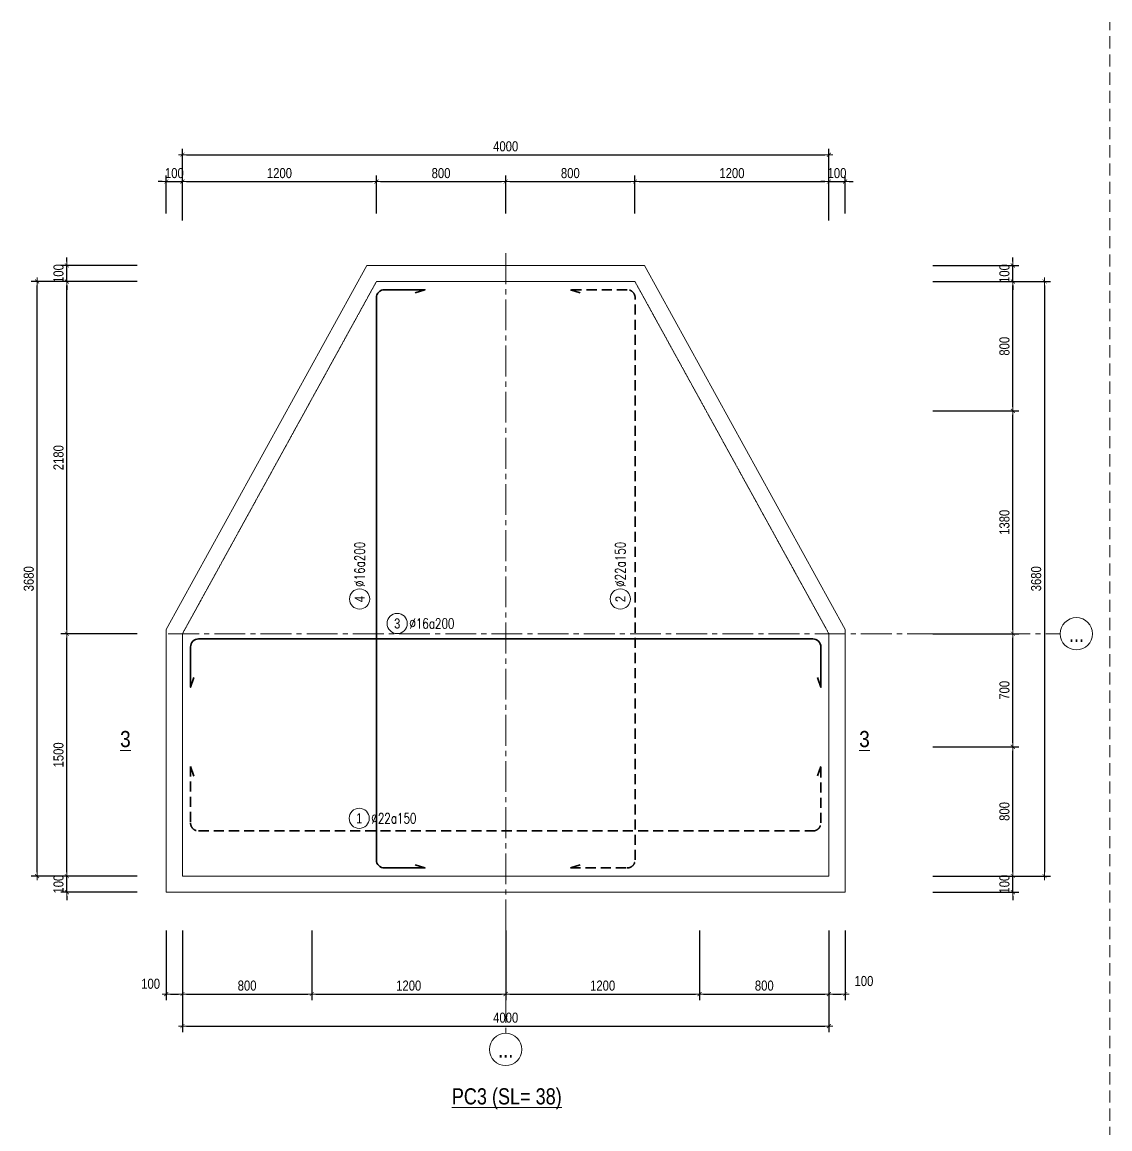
# Model space of a CAD drawing. Header units: millimetres. Extents: x -134772 to 596971, y -129535 to 35703.
# Drawn here: x 22129 to 28859, y 7575 to 14425 of the extents above; entities that cross this region are included whole.
import ezdxf
from ezdxf.enums import TextEntityAlignment as Align

# ---------------------------------------------------------------- set-up
doc = ezdxf.new("R2010")
doc.units = ezdxf.units.MM
doc.header["$MEASUREMENT"] = 0
for name, pattern in [('CENTER2', [28.575, 19.05, -3.175, 3.175, -3.175]), ('DASHED2', [0.375, 0.25, -0.125]), ('HIDDEN', [0.375, 0.25, -0.125])]:
    doc.linetypes.add(name, pattern=pattern)
doc.layers.get('Defpoints').update_dxf_attribs({"color": 252})
for name, color, linetype, lineweight in [('NDC_S_AXIS', 5, 'CENTER2', 15), ('NDC_S_CONTINUOUS', 3, 'Continuous', 20), ('NDC_S_DIM', 1, 'Continuous', 9), ('NDC_S_HATCH MATERIAL', 8, 'Continuous', 13), ('NDC_S_REBAR', 4, 'Continuous', 35), ('NDC_S_VN TEXT', 7, 'Continuous', 9), ('NDC_S_VN TITLE', 6, 'Continuous', 9)]:
    doc.layers.add(name, color=color, linetype=linetype, lineweight=lineweight)
doc.styles.add('ARIAL', font='arial.ttf', dxfattribs={"width": 0.8})
doc.styles.add('NDC_ARIAL', font='arial.ttf', dxfattribs={"width": 0.8})
doc.styles.add('NDC_ROMANS', font='romans.shx', dxfattribs={"width": 0.8})
doc.dimstyles.new('NDC_1-25', dxfattribs={"dimscale": 25, "dimtxt": 2.5, "dimasz": 1, "dimexe": 1.5, "dimexo": 0, "dimgap": 0.8, "dimtad": 1, "dimdec": 0, "dimdsep": 46, "dimtxsty": 'NDC_ARIAL', "dimblk": 'DIMMARK', "dimcen": 49999.938995, "dimdle": 1.5, "dimclrd": 1, "dimclre": 1, "dimclrt": 3, "dimadec": 0, "dimazin": 0, "dimtfac": 1, "dimtdec": 0, "dimtix": 1, "dimtmove": 2, "dimatfit": 3, "dimfxl": 1, "dimarcsym": 0})

# ---------------------------------------------------------------- blocks, each defined once
blk = doc.blocks.new('DIMMARK')
at = {"layer": 'NDC_S_DIM', "color": 1}
blk.add_line((-1.5, 0), (1, 0), dxfattribs=at)
at = {"layer": 'NDC_S_DIM', "color": 2, "const_width": 0.15}
blk.add_lwpolyline([(-0.5, -0.5), (0.5, 0.5)], dxfattribs=at)
blk = doc.blocks.new('*D459')
at = {"layer": 'Defpoints', "color": 0, "transparency": 16777216}
for p in [(23021.1, 8803.3), (23121.1, 8803.3), (23121.1, 8409.4)]:
    blk.add_point(p, dxfattribs=at)
at = {"layer": 'NDC_S_DIM', "color": 1, "lineweight": -2, "transparency": 16777216}
for p, q in [((23021.1, 8803.3), (23021.1, 8371.9)), ((23121.1, 8803.3), (23121.1, 8371.9)), ((23046.1, 8409.4), (23096.1, 8409.4))]:
    blk.add_line(p, q, dxfattribs=at)
at = {"layer": 'NDC_S_DIM', "color": 1, "lineweight": -2, "transparency": 16777216, "xscale": 25, "yscale": 25, "zscale": 25, "rotation": 180}
blk.add_blockref('DIMMARK', (23021.1, 8409.4), dxfattribs=at)
at = {"layer": 'NDC_S_DIM', "color": 1, "lineweight": -2, "transparency": 16777216, "xscale": 25, "yscale": 25, "zscale": 25}
blk.add_blockref('DIMMARK', (23121.1, 8409.4), dxfattribs=at)
at = {"layer": 'NDC_S_DIM', "color": 3, "transparency": 16777216, "insert": (22924, 8472.6), "char_height": 62.5, "attachment_point": 5, "style": 'NDC_ARIAL'}
blk.add_mtext('100', dxfattribs=at)
blk = doc.blocks.new('*D460')
at = {"layer": 'Defpoints', "color": 0, "transparency": 16777216}
for p in [(23121.1, 8803.3), (23921.1, 8803.3), (23921.1, 8409.4)]:
    blk.add_point(p, dxfattribs=at)
at = {"layer": 'NDC_S_DIM', "color": 1, "lineweight": -2, "transparency": 16777216}
for p, q in [((23121.1, 8803.3), (23121.1, 8371.9)), ((23921.1, 8803.3), (23921.1, 8371.9)), ((23146.1, 8409.4), (23896.1, 8409.4))]:
    blk.add_line(p, q, dxfattribs=at)
at = {"layer": 'NDC_S_DIM', "color": 1, "lineweight": -2, "transparency": 16777216, "xscale": 25, "yscale": 25, "zscale": 25, "rotation": 180}
blk.add_blockref('DIMMARK', (23121.1, 8409.4), dxfattribs=at)
at = {"layer": 'NDC_S_DIM', "color": 1, "lineweight": -2, "transparency": 16777216, "xscale": 25, "yscale": 25, "zscale": 25}
blk.add_blockref('DIMMARK', (23921.1, 8409.4), dxfattribs=at)
at = {"layer": 'NDC_S_DIM', "color": 3, "transparency": 16777216, "insert": (23521.1, 8461.3), "char_height": 62.5, "attachment_point": 5, "style": 'NDC_ARIAL'}
blk.add_mtext('800', dxfattribs=at)
blk = doc.blocks.new('*D461')
at = {"layer": 'Defpoints', "color": 0, "transparency": 16777216}
for p in [(23921.1, 8803.3), (25121.1, 8803.3), (25121.1, 8409.4)]:
    blk.add_point(p, dxfattribs=at)
at = {"layer": 'NDC_S_DIM', "color": 1, "lineweight": -2, "transparency": 16777216}
for p, q in [((23921.1, 8803.3), (23921.1, 8371.9)), ((25121.1, 8803.3), (25121.1, 8371.9)), ((23946.1, 8409.4), (25096.1, 8409.4))]:
    blk.add_line(p, q, dxfattribs=at)
at = {"layer": 'NDC_S_DIM', "color": 1, "lineweight": -2, "transparency": 16777216, "xscale": 25, "yscale": 25, "zscale": 25, "rotation": 180}
blk.add_blockref('DIMMARK', (23921.1, 8409.4), dxfattribs=at)
at = {"layer": 'NDC_S_DIM', "color": 1, "lineweight": -2, "transparency": 16777216, "xscale": 25, "yscale": 25, "zscale": 25}
blk.add_blockref('DIMMARK', (25121.1, 8409.4), dxfattribs=at)
at = {"layer": 'NDC_S_DIM', "color": 3, "transparency": 16777216, "insert": (24521.1, 8461.3), "char_height": 62.5, "attachment_point": 5, "style": 'NDC_ARIAL'}
blk.add_mtext('1200', dxfattribs=at)
blk = doc.blocks.new('*D462')
at = {"layer": 'Defpoints', "color": 0, "transparency": 16777216}
for p in [(25121.1, 8803.3), (26321.1, 8803.3), (26321.1, 8409.4)]:
    blk.add_point(p, dxfattribs=at)
at = {"layer": 'NDC_S_DIM', "color": 1, "lineweight": -2, "transparency": 16777216}
for p, q in [((25121.1, 8803.3), (25121.1, 8371.9)), ((26321.1, 8803.3), (26321.1, 8371.9)), ((25146.1, 8409.4), (26296.1, 8409.4))]:
    blk.add_line(p, q, dxfattribs=at)
at = {"layer": 'NDC_S_DIM', "color": 1, "lineweight": -2, "transparency": 16777216, "xscale": 25, "yscale": 25, "zscale": 25, "rotation": 180}
blk.add_blockref('DIMMARK', (25121.1, 8409.4), dxfattribs=at)
at = {"layer": 'NDC_S_DIM', "color": 1, "lineweight": -2, "transparency": 16777216, "xscale": 25, "yscale": 25, "zscale": 25}
blk.add_blockref('DIMMARK', (26321.1, 8409.4), dxfattribs=at)
at = {"layer": 'NDC_S_DIM', "color": 3, "transparency": 16777216, "insert": (25721.1, 8461.3), "char_height": 62.5, "attachment_point": 5, "style": 'NDC_ARIAL'}
blk.add_mtext('1200', dxfattribs=at)
blk = doc.blocks.new('*D463')
at = {"layer": 'Defpoints', "color": 0, "transparency": 16777216}
for p in [(26321.1, 8803.3), (27121.1, 8803.3), (27121.1, 8409.4)]:
    blk.add_point(p, dxfattribs=at)
at = {"layer": 'NDC_S_DIM', "color": 1, "lineweight": -2, "transparency": 16777216}
for p, q in [((26321.1, 8803.3), (26321.1, 8371.9)), ((27121.1, 8803.3), (27121.1, 8371.9)), ((26346.1, 8409.4), (27096.1, 8409.4))]:
    blk.add_line(p, q, dxfattribs=at)
at = {"layer": 'NDC_S_DIM', "color": 1, "lineweight": -2, "transparency": 16777216, "xscale": 25, "yscale": 25, "zscale": 25, "rotation": 180}
blk.add_blockref('DIMMARK', (26321.1, 8409.4), dxfattribs=at)
at = {"layer": 'NDC_S_DIM', "color": 1, "lineweight": -2, "transparency": 16777216, "xscale": 25, "yscale": 25, "zscale": 25}
blk.add_blockref('DIMMARK', (27121.1, 8409.4), dxfattribs=at)
at = {"layer": 'NDC_S_DIM', "color": 3, "transparency": 16777216, "insert": (26721.1, 8461.3), "char_height": 62.5, "attachment_point": 5, "style": 'NDC_ARIAL'}
blk.add_mtext('800', dxfattribs=at)
blk = doc.blocks.new('*D464')
at = {"layer": 'Defpoints', "color": 0, "transparency": 16777216}
for p in [(27121.1, 8803.3), (27221.1, 8803.3), (27221.1, 8409.4)]:
    blk.add_point(p, dxfattribs=at)
at = {"layer": 'NDC_S_DIM', "color": 1, "lineweight": -2, "transparency": 16777216}
for p, q in [((27121.1, 8803.3), (27121.1, 8371.9)), ((27221.1, 8803.3), (27221.1, 8371.9)), ((27146.1, 8409.4), (27196.1, 8409.4))]:
    blk.add_line(p, q, dxfattribs=at)
at = {"layer": 'NDC_S_DIM', "color": 1, "lineweight": -2, "transparency": 16777216, "xscale": 25, "yscale": 25, "zscale": 25, "rotation": 180}
blk.add_blockref('DIMMARK', (27121.1, 8409.4), dxfattribs=at)
at = {"layer": 'NDC_S_DIM', "color": 1, "lineweight": -2, "transparency": 16777216, "xscale": 25, "yscale": 25, "zscale": 25}
blk.add_blockref('DIMMARK', (27221.1, 8409.4), dxfattribs=at)
at = {"layer": 'NDC_S_DIM', "color": 3, "transparency": 16777216, "insert": (27337.7, 8489.6), "char_height": 62.5, "attachment_point": 5, "style": 'NDC_ARIAL'}
blk.add_mtext('100', dxfattribs=at)
blk = doc.blocks.new('*D465')
at = {"layer": 'Defpoints', "color": 0, "transparency": 16777216}
for p in [(23121.1, 8803.3), (27121.1, 8803.3), (27121.1, 8211)]:
    blk.add_point(p, dxfattribs=at)
at = {"layer": 'NDC_S_DIM', "color": 1, "lineweight": -2, "transparency": 16777216}
for p, q in [((23121.1, 8803.3), (23121.1, 8173.5)), ((27121.1, 8803.3), (27121.1, 8173.5)), ((23146.1, 8211), (27096.1, 8211))]:
    blk.add_line(p, q, dxfattribs=at)
at = {"layer": 'NDC_S_DIM', "color": 1, "lineweight": -2, "transparency": 16777216, "xscale": 25, "yscale": 25, "zscale": 25, "rotation": 180}
blk.add_blockref('DIMMARK', (23121.1, 8211), dxfattribs=at)
at = {"layer": 'NDC_S_DIM', "color": 1, "lineweight": -2, "transparency": 16777216, "xscale": 25, "yscale": 25, "zscale": 25}
blk.add_blockref('DIMMARK', (27121.1, 8211), dxfattribs=at)
at = {"layer": 'NDC_S_DIM', "color": 3, "transparency": 16777216, "insert": (25121.1, 8262.9), "char_height": 62.5, "attachment_point": 5, "style": 'NDC_ARIAL'}
blk.add_mtext('4000', dxfattribs=at)
blk = doc.blocks.new('*D466')
at = {"layer": 'Defpoints', "color": 0, "transparency": 16777216}
for p in [(27764.1, 9139.5), (28259.3, 9139.5), (27764.1, 9039.5)]:
    blk.add_point(p, dxfattribs=at)
at = {"layer": 'NDC_S_DIM', "color": 1, "lineweight": -2, "transparency": 16777216}
for p, q in [((28259.3, 9164.5), (28259.3, 9189.5)), ((27764.1, 9139.5), (28296.8, 9139.5)), ((28259.3, 9039.5), (28259.3, 9139.5)), ((27764.1, 9039.5), (28296.8, 9039.5)), ((28259.3, 9014.5), (28259.3, 8989.5))]:
    blk.add_line(p, q, dxfattribs=at)
at = {"layer": 'NDC_S_DIM', "color": 1, "lineweight": -2, "transparency": 16777216, "xscale": 25, "yscale": 25, "zscale": 25}
for p, rotation in [((28259.3, 9139.5), 270), ((28259.3, 9039.5), 90)]:
    blk.add_blockref('DIMMARK', p, dxfattribs=dict(at, rotation=rotation))
at = {"layer": 'NDC_S_DIM', "color": 3, "transparency": 16777216, "insert": (28207.4, 9089.5), "char_height": 62.5, "attachment_point": 5, "rotation": 90, "style": 'NDC_ARIAL'}
blk.add_mtext('100', dxfattribs=at)
blk = doc.blocks.new('*D467')
at = {"layer": 'Defpoints', "color": 0, "transparency": 16777216}
for p in [(27764.1, 9939.5), (28259.3, 9939.5), (27764.1, 9139.5)]:
    blk.add_point(p, dxfattribs=at)
at = {"layer": 'NDC_S_DIM', "color": 1, "lineweight": -2, "transparency": 16777216}
for p, q in [((27764.1, 9939.5), (28296.8, 9939.5)), ((28259.3, 9164.5), (28259.3, 9914.5)), ((27764.1, 9139.5), (28296.8, 9139.5))]:
    blk.add_line(p, q, dxfattribs=at)
at = {"layer": 'NDC_S_DIM', "color": 1, "lineweight": -2, "transparency": 16777216, "xscale": 25, "yscale": 25, "zscale": 25}
for p, rotation in [((28259.3, 9939.5), 90), ((28259.3, 9139.5), 270)]:
    blk.add_blockref('DIMMARK', p, dxfattribs=dict(at, rotation=rotation))
at = {"layer": 'NDC_S_DIM', "color": 3, "transparency": 16777216, "insert": (28207.4, 9539.5), "char_height": 62.5, "attachment_point": 5, "rotation": 90, "style": 'NDC_ARIAL'}
blk.add_mtext('800', dxfattribs=at)
blk = doc.blocks.new('*D468')
at = {"layer": 'Defpoints', "color": 0, "transparency": 16777216}
for p in [(27764.1, 10639.3), (28259.3, 10639.3), (27764.1, 9939.5)]:
    blk.add_point(p, dxfattribs=at)
at = {"layer": 'NDC_S_DIM', "color": 1, "lineweight": -2, "transparency": 16777216}
for p, q in [((27764.1, 10639.3), (28296.8, 10639.3)), ((28259.3, 9964.5), (28259.3, 10614.3)), ((27764.1, 9939.5), (28296.8, 9939.5))]:
    blk.add_line(p, q, dxfattribs=at)
at = {"layer": 'NDC_S_DIM', "color": 1, "lineweight": -2, "transparency": 16777216, "xscale": 25, "yscale": 25, "zscale": 25}
for p, rotation in [((28259.3, 10639.3), 90), ((28259.3, 9939.5), 270)]:
    blk.add_blockref('DIMMARK', p, dxfattribs=dict(at, rotation=rotation))
at = {"layer": 'NDC_S_DIM', "color": 3, "transparency": 16777216, "insert": (28207.4, 10289.4), "char_height": 62.5, "attachment_point": 5, "rotation": 90, "style": 'NDC_ARIAL'}
blk.add_mtext('700', dxfattribs=at)
blk = doc.blocks.new('*D469')
at = {"layer": 'Defpoints', "color": 0, "transparency": 16777216}
for p in [(27764.1, 12019), (28259.3, 12019), (27764.1, 10639.3)]:
    blk.add_point(p, dxfattribs=at)
at = {"layer": 'NDC_S_DIM', "color": 1, "lineweight": -2, "transparency": 16777216}
for p, q in [((27764.1, 12019), (28296.8, 12019)), ((28259.3, 10664.3), (28259.3, 11994)), ((27764.1, 10639.3), (28296.8, 10639.3))]:
    blk.add_line(p, q, dxfattribs=at)
at = {"layer": 'NDC_S_DIM', "color": 1, "lineweight": -2, "transparency": 16777216, "xscale": 25, "yscale": 25, "zscale": 25}
for p, rotation in [((28259.3, 12019), 90), ((28259.3, 10639.3), 270)]:
    blk.add_blockref('DIMMARK', p, dxfattribs=dict(at, rotation=rotation))
at = {"layer": 'NDC_S_DIM', "color": 3, "transparency": 16777216, "insert": (28207.4, 11329.2), "char_height": 62.5, "attachment_point": 5, "rotation": 90, "style": 'NDC_ARIAL'}
blk.add_mtext('1380', dxfattribs=at)
blk = doc.blocks.new('*D470')
at = {"layer": 'Defpoints', "color": 0, "transparency": 16777216}
for p in [(27764.1, 12819), (28259.3, 12819), (27764.1, 12019)]:
    blk.add_point(p, dxfattribs=at)
at = {"layer": 'NDC_S_DIM', "color": 1, "lineweight": -2, "transparency": 16777216}
for p, q in [((27764.1, 12819), (28296.8, 12819)), ((28259.3, 12044), (28259.3, 12794)), ((27764.1, 12019), (28296.8, 12019))]:
    blk.add_line(p, q, dxfattribs=at)
at = {"layer": 'NDC_S_DIM', "color": 1, "lineweight": -2, "transparency": 16777216, "xscale": 25, "yscale": 25, "zscale": 25}
for p, rotation in [((28259.3, 12819), 90), ((28259.3, 12019), 270)]:
    blk.add_blockref('DIMMARK', p, dxfattribs=dict(at, rotation=rotation))
at = {"layer": 'NDC_S_DIM', "color": 3, "transparency": 16777216, "insert": (28207.4, 12419), "char_height": 62.5, "attachment_point": 5, "rotation": 90, "style": 'NDC_ARIAL'}
blk.add_mtext('800', dxfattribs=at)
blk = doc.blocks.new('*D471')
at = {"layer": 'Defpoints', "color": 0, "transparency": 16777216}
for p in [(27764.1, 12919), (28259.3, 12919), (27764.1, 12819)]:
    blk.add_point(p, dxfattribs=at)
at = {"layer": 'NDC_S_DIM', "color": 1, "lineweight": -2, "transparency": 16777216}
for p, q in [((28259.3, 12944), (28259.3, 12969)), ((27764.1, 12919), (28296.8, 12919)), ((28259.3, 12819), (28259.3, 12919)), ((27764.1, 12819), (28296.8, 12819)), ((28259.3, 12794), (28259.3, 12769))]:
    blk.add_line(p, q, dxfattribs=at)
at = {"layer": 'NDC_S_DIM', "color": 1, "lineweight": -2, "transparency": 16777216, "xscale": 25, "yscale": 25, "zscale": 25}
for p, rotation in [((28259.3, 12919), 270), ((28259.3, 12819), 90)]:
    blk.add_blockref('DIMMARK', p, dxfattribs=dict(at, rotation=rotation))
at = {"layer": 'NDC_S_DIM', "color": 3, "transparency": 16777216, "insert": (28207.4, 12869), "char_height": 62.5, "attachment_point": 5, "rotation": 90, "style": 'NDC_ARIAL'}
blk.add_mtext('100', dxfattribs=at)
blk = doc.blocks.new('*D472')
at = {"layer": 'Defpoints', "color": 0, "transparency": 16777216}
for p in [(27764.1, 12820), (27764.1, 9139.5), (28455.6, 9139.5)]:
    blk.add_point(p, dxfattribs=at)
at = {"layer": 'NDC_S_DIM', "color": 1, "lineweight": -2, "transparency": 16777216}
for p, q in [((27764.1, 12820), (28493.1, 12820)), ((28455.6, 12795), (28455.6, 9164.5)), ((27764.1, 9139.5), (28493.1, 9139.5))]:
    blk.add_line(p, q, dxfattribs=at)
at = {"layer": 'NDC_S_DIM', "color": 1, "lineweight": -2, "transparency": 16777216, "xscale": 25, "yscale": 25, "zscale": 25}
for p, rotation in [((28455.6, 12820), 90), ((28455.6, 9139.5), 270)]:
    blk.add_blockref('DIMMARK', p, dxfattribs=dict(at, rotation=rotation))
at = {"layer": 'NDC_S_DIM', "color": 3, "transparency": 16777216, "insert": (28403.6, 10979.7), "char_height": 62.5, "attachment_point": 5, "rotation": 90, "style": 'NDC_ARIAL'}
blk.add_mtext('3680', dxfattribs=at)
blk = doc.blocks.new('*U8')
at = {"layer": 'NDC_S_DIM'}
blk.add_circle((0, 0), 5, dxfattribs=at)
at = {"color": 7, "style": 'ARIAL', "width": 0.8}
blk.add_attdef('GRID', text='', height=5, dxfattribs=at).set_placement((0, 0), align=Align.MIDDLE)
blk = doc.blocks.new('*U10')
blk.add_circle((-2.5, 0), 2.5)
at = {"layer": 'NDC_S_VN TEXT', "color": 7, "style": 'ARIAL', "width": 0.8}
blk.add_attdef('SH2', text='', height=2.5, dxfattribs=at).set_placement((-2.5, 0), align=Align.MIDDLE)
at = {"layer": 'NDC_S_VN TEXT', "color": 3, "style": 'NDC_ROMANS', "width": 0.75}
blk.add_attdef('DKKC1', (0.5, -1.25), '', height=2.5, dxfattribs=at)
blk = doc.blocks.new('*D474')
at = {"layer": 'Defpoints', "color": 0, "transparency": 16777216}
for p in [(23121.1, 13438.3), (23021.1, 13240), (23121.1, 13240)]:
    blk.add_point(p, dxfattribs=at)
at = {"layer": 'NDC_S_DIM', "color": 1, "lineweight": -2, "transparency": 16777216}
for p, q in [((22996.1, 13438.3), (22971.1, 13438.3)), ((23021.1, 13240), (23021.1, 13475.8)), ((23021.1, 13438.3), (23121.1, 13438.3)), ((23121.1, 13240), (23121.1, 13475.8)), ((23146.1, 13438.3), (23171.1, 13438.3))]:
    blk.add_line(p, q, dxfattribs=at)
at = {"layer": 'NDC_S_DIM', "color": 1, "lineweight": -2, "transparency": 16777216, "xscale": 25, "yscale": 25, "zscale": 25}
blk.add_blockref('DIMMARK', (23021.1, 13438.3), dxfattribs=at)
at = {"layer": 'NDC_S_DIM', "color": 1, "lineweight": -2, "transparency": 16777216, "xscale": 25, "yscale": 25, "zscale": 25, "rotation": 180}
blk.add_blockref('DIMMARK', (23121.1, 13438.3), dxfattribs=at)
at = {"layer": 'NDC_S_DIM', "color": 3, "transparency": 16777216, "insert": (23071.1, 13490.2), "char_height": 62.5, "attachment_point": 5, "style": 'NDC_ARIAL'}
blk.add_mtext('100', dxfattribs=at)
blk = doc.blocks.new('*D475')
at = {"layer": 'Defpoints', "color": 0, "transparency": 16777216}
for p in [(24321.1, 13438.3), (23121.1, 13240), (24321.1, 13240)]:
    blk.add_point(p, dxfattribs=at)
at = {"layer": 'NDC_S_DIM', "color": 1, "lineweight": -2, "transparency": 16777216}
for p, q in [((23121.1, 13240), (23121.1, 13475.8)), ((23146.1, 13438.3), (24296.1, 13438.3)), ((24321.1, 13240), (24321.1, 13475.8))]:
    blk.add_line(p, q, dxfattribs=at)
at = {"layer": 'NDC_S_DIM', "color": 1, "lineweight": -2, "transparency": 16777216, "xscale": 25, "yscale": 25, "zscale": 25, "rotation": 180}
blk.add_blockref('DIMMARK', (23121.1, 13438.3), dxfattribs=at)
at = {"layer": 'NDC_S_DIM', "color": 1, "lineweight": -2, "transparency": 16777216, "xscale": 25, "yscale": 25, "zscale": 25}
blk.add_blockref('DIMMARK', (24321.1, 13438.3), dxfattribs=at)
at = {"layer": 'NDC_S_DIM', "color": 3, "transparency": 16777216, "insert": (23721.1, 13490.2), "char_height": 62.5, "attachment_point": 5, "style": 'NDC_ARIAL'}
blk.add_mtext('1200', dxfattribs=at)
blk = doc.blocks.new('*D476')
at = {"layer": 'Defpoints', "color": 0, "transparency": 16777216}
for p in [(25121.1, 13438.3), (24321.1, 13240), (25121.1, 13240)]:
    blk.add_point(p, dxfattribs=at)
at = {"layer": 'NDC_S_DIM', "color": 1, "lineweight": -2, "transparency": 16777216}
for p, q in [((24321.1, 13240), (24321.1, 13475.8)), ((24346.1, 13438.3), (25096.1, 13438.3)), ((25121.1, 13240), (25121.1, 13475.8))]:
    blk.add_line(p, q, dxfattribs=at)
at = {"layer": 'NDC_S_DIM', "color": 1, "lineweight": -2, "transparency": 16777216, "xscale": 25, "yscale": 25, "zscale": 25, "rotation": 180}
blk.add_blockref('DIMMARK', (24321.1, 13438.3), dxfattribs=at)
at = {"layer": 'NDC_S_DIM', "color": 1, "lineweight": -2, "transparency": 16777216, "xscale": 25, "yscale": 25, "zscale": 25}
blk.add_blockref('DIMMARK', (25121.1, 13438.3), dxfattribs=at)
at = {"layer": 'NDC_S_DIM', "color": 3, "transparency": 16777216, "insert": (24721.1, 13490.2), "char_height": 62.5, "attachment_point": 5, "style": 'NDC_ARIAL'}
blk.add_mtext('800', dxfattribs=at)
blk = doc.blocks.new('*D477')
at = {"layer": 'Defpoints', "color": 0, "transparency": 16777216}
for p in [(25921.1, 13438.3), (25121.1, 13240), (25921.1, 13240)]:
    blk.add_point(p, dxfattribs=at)
at = {"layer": 'NDC_S_DIM', "color": 1, "lineweight": -2, "transparency": 16777216}
for p, q in [((25121.1, 13240), (25121.1, 13475.8)), ((25146.1, 13438.3), (25896.1, 13438.3)), ((25921.1, 13240), (25921.1, 13475.8))]:
    blk.add_line(p, q, dxfattribs=at)
at = {"layer": 'NDC_S_DIM', "color": 1, "lineweight": -2, "transparency": 16777216, "xscale": 25, "yscale": 25, "zscale": 25, "rotation": 180}
blk.add_blockref('DIMMARK', (25121.1, 13438.3), dxfattribs=at)
at = {"layer": 'NDC_S_DIM', "color": 1, "lineweight": -2, "transparency": 16777216, "xscale": 25, "yscale": 25, "zscale": 25}
blk.add_blockref('DIMMARK', (25921.1, 13438.3), dxfattribs=at)
at = {"layer": 'NDC_S_DIM', "color": 3, "transparency": 16777216, "insert": (25521.1, 13490.2), "char_height": 62.5, "attachment_point": 5, "style": 'NDC_ARIAL'}
blk.add_mtext('800', dxfattribs=at)
blk = doc.blocks.new('*D478')
at = {"layer": 'Defpoints', "color": 0, "transparency": 16777216}
for p in [(27121.1, 13438.3), (25921.1, 13240), (27121.1, 13240)]:
    blk.add_point(p, dxfattribs=at)
at = {"layer": 'NDC_S_DIM', "color": 1, "lineweight": -2, "transparency": 16777216}
for p, q in [((25921.1, 13240), (25921.1, 13475.8)), ((25946.1, 13438.3), (27096.1, 13438.3)), ((27121.1, 13240), (27121.1, 13475.8))]:
    blk.add_line(p, q, dxfattribs=at)
at = {"layer": 'NDC_S_DIM', "color": 1, "lineweight": -2, "transparency": 16777216, "xscale": 25, "yscale": 25, "zscale": 25, "rotation": 180}
blk.add_blockref('DIMMARK', (25921.1, 13438.3), dxfattribs=at)
at = {"layer": 'NDC_S_DIM', "color": 1, "lineweight": -2, "transparency": 16777216, "xscale": 25, "yscale": 25, "zscale": 25}
blk.add_blockref('DIMMARK', (27121.1, 13438.3), dxfattribs=at)
at = {"layer": 'NDC_S_DIM', "color": 3, "transparency": 16777216, "insert": (26521.1, 13490.2), "char_height": 62.5, "attachment_point": 5, "style": 'NDC_ARIAL'}
blk.add_mtext('1200', dxfattribs=at)
blk = doc.blocks.new('*D479')
at = {"layer": 'Defpoints', "color": 0, "transparency": 16777216}
for p in [(27221.1, 13438.3), (27121.1, 13240), (27221.1, 13240)]:
    blk.add_point(p, dxfattribs=at)
at = {"layer": 'NDC_S_DIM', "color": 1, "lineweight": -2, "transparency": 16777216}
for p, q in [((27096.1, 13438.3), (27071.1, 13438.3)), ((27121.1, 13240), (27121.1, 13475.8)), ((27121.1, 13438.3), (27221.1, 13438.3)), ((27221.1, 13240), (27221.1, 13475.8)), ((27246.1, 13438.3), (27271.1, 13438.3))]:
    blk.add_line(p, q, dxfattribs=at)
at = {"layer": 'NDC_S_DIM', "color": 1, "lineweight": -2, "transparency": 16777216, "xscale": 25, "yscale": 25, "zscale": 25}
blk.add_blockref('DIMMARK', (27121.1, 13438.3), dxfattribs=at)
at = {"layer": 'NDC_S_DIM', "color": 1, "lineweight": -2, "transparency": 16777216, "xscale": 25, "yscale": 25, "zscale": 25, "rotation": 180}
blk.add_blockref('DIMMARK', (27221.1, 13438.3), dxfattribs=at)
at = {"layer": 'NDC_S_DIM', "color": 3, "transparency": 16777216, "insert": (27171.1, 13490.2), "char_height": 62.5, "attachment_point": 5, "style": 'NDC_ARIAL'}
blk.add_mtext('100', dxfattribs=at)
blk = doc.blocks.new('*D480')
at = {"layer": 'Defpoints', "color": 0, "transparency": 16777216}
for p in [(27121.1, 13604.2), (23121.1, 13198.2), (27121.1, 13198.2)]:
    blk.add_point(p, dxfattribs=at)
at = {"layer": 'NDC_S_DIM', "color": 1, "lineweight": -2, "transparency": 16777216}
for p, q in [((23121.1, 13198.2), (23121.1, 13641.7)), ((27121.1, 13198.2), (27121.1, 13641.7)), ((23146.1, 13604.2), (27096.1, 13604.2))]:
    blk.add_line(p, q, dxfattribs=at)
at = {"layer": 'NDC_S_DIM', "color": 1, "lineweight": -2, "transparency": 16777216, "xscale": 25, "yscale": 25, "zscale": 25, "rotation": 180}
blk.add_blockref('DIMMARK', (23121.1, 13604.2), dxfattribs=at)
at = {"layer": 'NDC_S_DIM', "color": 1, "lineweight": -2, "transparency": 16777216, "xscale": 25, "yscale": 25, "zscale": 25}
blk.add_blockref('DIMMARK', (27121.1, 13604.2), dxfattribs=at)
at = {"layer": 'NDC_S_DIM', "color": 3, "transparency": 16777216, "insert": (25121.1, 13656.1), "char_height": 62.5, "attachment_point": 5, "style": 'NDC_ARIAL'}
blk.add_mtext('4000', dxfattribs=at)
blk = doc.blocks.new('*D481')
at = {"layer": 'Defpoints', "color": 0, "transparency": 16777216}
for p in [(22406.2, 9139.5), (22841.6, 9139.5), (22841.6, 9039.5)]:
    blk.add_point(p, dxfattribs=at)
at = {"layer": 'NDC_S_DIM', "color": 1, "lineweight": -2, "transparency": 16777216}
for p, q in [((22406.2, 9164.5), (22406.2, 9189.5)), ((22841.6, 9139.5), (22368.7, 9139.5)), ((22406.2, 9039.5), (22406.2, 9139.5)), ((22841.6, 9039.5), (22368.7, 9039.5)), ((22406.2, 9014.5), (22406.2, 8989.5))]:
    blk.add_line(p, q, dxfattribs=at)
at = {"layer": 'NDC_S_DIM', "color": 1, "lineweight": -2, "transparency": 16777216, "xscale": 25, "yscale": 25, "zscale": 25}
for p, rotation in [((22406.2, 9139.5), 270), ((22406.2, 9039.5), 90)]:
    blk.add_blockref('DIMMARK', p, dxfattribs=dict(at, rotation=rotation))
at = {"layer": 'NDC_S_DIM', "color": 3, "transparency": 16777216, "insert": (22354.3, 9089.5), "char_height": 62.5, "attachment_point": 5, "rotation": 90, "style": 'NDC_ARIAL'}
blk.add_mtext('100', dxfattribs=at)
blk = doc.blocks.new('*D482')
at = {"layer": 'Defpoints', "color": 0, "transparency": 16777216}
for p in [(22406.2, 10639.3), (22841.6, 10639.3), (22841.6, 9139.5)]:
    blk.add_point(p, dxfattribs=at)
at = {"layer": 'NDC_S_DIM', "color": 1, "lineweight": -2, "transparency": 16777216}
for p, q in [((22841.6, 10639.3), (22368.7, 10639.3)), ((22406.2, 9164.5), (22406.2, 10614.3)), ((22841.6, 9139.5), (22368.7, 9139.5))]:
    blk.add_line(p, q, dxfattribs=at)
at = {"layer": 'NDC_S_DIM', "color": 1, "lineweight": -2, "transparency": 16777216, "xscale": 25, "yscale": 25, "zscale": 25}
for p, rotation in [((22406.2, 10639.3), 90), ((22406.2, 9139.5), 270)]:
    blk.add_blockref('DIMMARK', p, dxfattribs=dict(at, rotation=rotation))
at = {"layer": 'NDC_S_DIM', "color": 3, "transparency": 16777216, "insert": (22354.3, 9889.4), "char_height": 62.5, "attachment_point": 5, "rotation": 90, "style": 'NDC_ARIAL'}
blk.add_mtext('1500', dxfattribs=at)
blk = doc.blocks.new('*D483')
at = {"layer": 'Defpoints', "color": 0, "transparency": 16777216}
for p in [(22406.2, 12819), (22841.6, 12819), (22841.6, 10639.3)]:
    blk.add_point(p, dxfattribs=at)
at = {"layer": 'NDC_S_DIM', "color": 1, "lineweight": -2, "transparency": 16777216}
for p, q in [((22841.6, 12819), (22368.7, 12819)), ((22406.2, 10664.3), (22406.2, 12794)), ((22841.6, 10639.3), (22368.7, 10639.3))]:
    blk.add_line(p, q, dxfattribs=at)
at = {"layer": 'NDC_S_DIM', "color": 1, "lineweight": -2, "transparency": 16777216, "xscale": 25, "yscale": 25, "zscale": 25}
for p, rotation in [((22406.2, 12819), 90), ((22406.2, 10639.3), 270)]:
    blk.add_blockref('DIMMARK', p, dxfattribs=dict(at, rotation=rotation))
at = {"layer": 'NDC_S_DIM', "color": 3, "transparency": 16777216, "insert": (22354.3, 11729.2), "char_height": 62.5, "attachment_point": 5, "rotation": 90, "style": 'NDC_ARIAL'}
blk.add_mtext('2180', dxfattribs=at)
blk = doc.blocks.new('*D484')
at = {"layer": 'Defpoints', "color": 0, "transparency": 16777216}
for p in [(22406.2, 12919), (22841.6, 12919), (22841.6, 12819)]:
    blk.add_point(p, dxfattribs=at)
at = {"layer": 'NDC_S_DIM', "color": 1, "lineweight": -2, "transparency": 16777216}
for p, q in [((22406.2, 12944), (22406.2, 12969)), ((22841.6, 12919), (22368.7, 12919)), ((22406.2, 12819), (22406.2, 12919)), ((22841.6, 12819), (22368.7, 12819)), ((22406.2, 12794), (22406.2, 12769))]:
    blk.add_line(p, q, dxfattribs=at)
at = {"layer": 'NDC_S_DIM', "color": 1, "lineweight": -2, "transparency": 16777216, "xscale": 25, "yscale": 25, "zscale": 25}
for p, rotation in [((22406.2, 12919), 270), ((22406.2, 12819), 90)]:
    blk.add_blockref('DIMMARK', p, dxfattribs=dict(at, rotation=rotation))
at = {"layer": 'NDC_S_DIM', "color": 3, "transparency": 16777216, "insert": (22354.3, 12869), "char_height": 62.5, "attachment_point": 5, "rotation": 90, "style": 'NDC_ARIAL'}
blk.add_mtext('100', dxfattribs=at)
blk = doc.blocks.new('*D485')
at = {"layer": 'Defpoints', "color": 0, "transparency": 16777216}
for p in [(22222.1, 12820), (22841.6, 12820), (22841.6, 9139.5)]:
    blk.add_point(p, dxfattribs=at)
at = {"layer": 'NDC_S_DIM', "color": 1, "lineweight": -2, "transparency": 16777216}
for p, q in [((22841.6, 12820), (22184.6, 12820)), ((22222.1, 9164.5), (22222.1, 12795)), ((22841.6, 9139.5), (22184.6, 9139.5))]:
    blk.add_line(p, q, dxfattribs=at)
at = {"layer": 'NDC_S_DIM', "color": 1, "lineweight": -2, "transparency": 16777216, "xscale": 25, "yscale": 25, "zscale": 25}
for p, rotation in [((22222.1, 12820), 90), ((22222.1, 9139.5), 270)]:
    blk.add_blockref('DIMMARK', p, dxfattribs=dict(at, rotation=rotation))
at = {"layer": 'NDC_S_DIM', "color": 3, "transparency": 16777216, "insert": (22170.2, 10979.7), "char_height": 62.5, "attachment_point": 5, "rotation": 90, "style": 'NDC_ARIAL'}
blk.add_mtext('3680', dxfattribs=at)
blk = doc.blocks.new('kata_block_TD')
at = {"color": 6, "linetype": 'ByBlock', "lineweight": -2, "style": 'ARIAL', "width": 0.8}
blk.add_attdef('SECTDET2', text='', height=5, dxfattribs=at).set_placement((0, 7.97), align=Align.CENTER)
at = {"color": 0, "linetype": 'ByBlock', "lineweight": -2, "style": 'ARIAL', "width": 0.8}
blk.add_attdef('SECTDET1', text='', height=5, dxfattribs=at).set_placement((0, 1.47), align=Align.CENTER)
at = {"color": 3, "lineweight": 25, "style": 'ARIAL', "width": 0.8}
blk.add_attdef('SSCALE', text='', height=2.5, dxfattribs=at).set_placement((0, -4), align=Align.CENTER)

msp = doc.modelspace()

# ---------------------------------------------------------------- linework, layer by layer
at = {"layer": 'NDC_S_AXIS', "ltscale": 10}
for p, q in [((25121.1, 12994.2), (25121.1, 8166.2)), ((23033.2, 10639.3), (28552.3, 10639.3))]:
    msp.add_line(p, q, dxfattribs=at)
at = {"layer": 'NDC_S_CONTINUOUS', "linetype": 'HIDDEN'}
msp.add_lwpolyline([(24321.1, 12819), (25921.1, 12819), (27121.1, 10639.3), (27121.1, 9139.5), (23121.1, 9139.5), (23121.1, 10639.3), (24321.1, 12819)], dxfattribs=at)
at = {"layer": 'NDC_S_HATCH MATERIAL', "linetype": 'HIDDEN', "ltscale": 300}
msp.add_line((28859.5, 425), (28859.5, 14425), dxfattribs=at)
at = {"layer": 'NDC_S_HATCH MATERIAL', "ltscale": 1500}
msp.add_lwpolyline([(24262, 12919), (25980.2, 12919), (27221.1, 10665), (27221.1, 9039.5), (23021.1, 9039.5), (23021.1, 10665)], close=True, dxfattribs=at)
at = {"layer": 'NDC_S_REBAR', "ltscale": 250}
for points in [[(24561, 9209.5), (24621, 9189.5), (24371, 9189.5, -0.414214), (24321, 9239.5), (24321, 12719, -0.414214), (24371, 12769), (24621, 12769), (24561, 12749)], [(23191.1, 10367.8), (23171.1, 10307.8), (23171.1, 10557.8, -0.414214), (23221.1, 10607.8), (27021.1, 10607.8, -0.414214), (27071.1, 10557.8), (27071.1, 10307.8), (27051.1, 10367.8)]]:
    msp.add_lwpolyline(points, format="xyb", dxfattribs=at)
at = {"layer": 'NDC_S_REBAR', "linetype": 'DASHED2', "ltscale": 250}
for points in [[(25582.1, 9209.5), (25522.1, 9189.5), (25872.1, 9189.5, 0.414214), (25922.1, 9239.5), (25922.1, 12719, 0.414214), (25872.1, 12769), (25522.1, 12769), (25582.1, 12749)], [(23191.1, 9758.5), (23171.1, 9818.5), (23171.1, 9468.5, 0.414214), (23221.1, 9418.5), (27021.1, 9418.5, 0.414214), (27071.1, 9468.5), (27071.1, 9818.5), (27051.1, 9758.5)]]:
    msp.add_lwpolyline(points, format="xyb", dxfattribs=at)

# ---------------------------------------------------------------- block references
at = {"layer": 'NDC_S_AXIS', "xscale": 20, "yscale": 20, "zscale": 20}
for p in [(28652.3, 10639.3), (25121.1, 8066.2)]:
    msp.add_blockref('*U8', p, dxfattribs=at).add_auto_attribs({'GRID': '...'})
at = {"layer": 'NDC_S_DIM', "ltscale": 0.005, "xscale": 25, "yscale": 25, "zscale": 25, "rotation": 90}
for p, values in [((24217.4, 10916.9), {'SH2': '4', 'DKKC1': '%%c16a200'}), ((25830.3, 10916.9), {'SH2': '2', 'DKKC1': '%%c22a150'})]:
    msp.add_blockref('*U10', p, dxfattribs=at).add_auto_attribs(values)
at = {"layer": 'NDC_S_DIM', "ltscale": 0.005, "xscale": 25, "yscale": 25, "zscale": 25}
for p, values in [((24512.4, 10703), {'SH2': '3', 'DKKC1': '%%c16a200'}), ((24277.4, 9497), {'SH2': '1', 'DKKC1': '%%c22a150'})]:
    msp.add_blockref('*U10', p, dxfattribs=at).add_auto_attribs(values)
at = {"layer": 'NDC_S_VN TEXT', "ltscale": 0.005}
ref = msp.add_blockref('kata_block_TD', (25127.8, 7696.7), dxfattribs=dict(at, xscale=20, yscale=20, zscale=20))
ref.add_attrib('SECTDET1', '%%uPC3 (SL= 38)', dxfattribs={"layer": '0', "color": 0, "linetype": 'ByBlock', "lineweight": -2, "height": 100, "style": 'ARIAL', "width": 0.8}).set_placement((25127.8, 7726.1), align=Align.CENTER)

# ---------------------------------------------------------------- texts
at = {"layer": 'NDC_S_VN TITLE', "style": 'NDC_ARIAL', "width": 0.85}
for p in [(22768, 9987.7), (27341, 9987.7)]:
    msp.add_text('%%U3', height=100, dxfattribs=at).set_placement(p, align=Align.MIDDLE_CENTER)

# ---------------------------------------------------------------- dimensions: what is measured, and where the dimension line sits
at = {"layer": 'NDC_S_DIM'}
for base, p1, p2, picture, middle in [((27121.1, 13604.2), (23121.1, 13198.2), (27121.1, 13198.2), '*D480', (25121.1, 13656.1)), ((23121.1, 13438.3), (23021.1, 13240), (23121.1, 13240), '*D474', (23071.1, 13490.2)), ((24321.1, 13438.3), (23121.1, 13240), (24321.1, 13240), '*D475', (23721.1, 13490.2)), ((25121.1, 13438.3), (24321.1, 13240), (25121.1, 13240), '*D476', (24721.1, 13490.2)), ((25921.1, 13438.3), (25121.1, 13240), (25921.1, 13240), '*D477', (25521.1, 13490.2)), ((27121.1, 13438.3), (25921.1, 13240), (27121.1, 13240), '*D478', (26521.1, 13490.2)), ((27221.1, 13438.3), (27121.1, 13240), (27221.1, 13240), '*D479', (27171.1, 13490.2)), ((23921.1, 8409.4), (23121.1, 8803.3), (23921.1, 8803.3), '*D460', (23521.1, 8461.3)), ((27121.1, 8211), (23121.1, 8803.3), (27121.1, 8803.3), '*D465', (25121.1, 8262.9)), ((25121.1, 8409.4), (23921.1, 8803.3), (25121.1, 8803.3), '*D461', (24521.1, 8461.3)), ((26321.1, 8409.4), (25121.1, 8803.3), (26321.1, 8803.3), '*D462', (25721.1, 8461.3)), ((27121.1, 8409.4), (26321.1, 8803.3), (27121.1, 8803.3), '*D463', (26721.1, 8461.3))]:
    dim = msp.add_linear_dim(base=base, p1=p1, p2=p2, dimstyle='NDC_1-25', dxfattribs=at)
    dim.commit()
    dim.dimension.update_dxf_attribs({"geometry": picture, "text_midpoint": middle})
for base, p1, p2, picture, middle in [((22406.2, 12919), (22841.6, 12819), (22841.6, 12919), '*D484', (22354.3, 12869)), ((28259.3, 12919), (27764.1, 12819), (27764.1, 12919), '*D471', (28207.4, 12869)), ((22222.0899, 12819.9722), (22841.5843, 9139.5112), (22841.5843, 12819.9722), '*D485', (22170.1578, 10979.7417)), ((22406.2, 12819), (22841.6, 10639.3), (22841.6, 12819), '*D483', (22354.3, 11729.2)), ((28455.5749, 9139.5112), (27764.0576, 12819.9722), (27764.0576, 9139.5112), '*D472', (28403.6427, 10979.7417)), ((28259.3, 12819), (27764.1, 12019), (27764.1, 12819), '*D470', (28207.4, 12419)), ((28259.3, 12019), (27764.1, 10639.3), (27764.1, 12019), '*D469', (28207.4, 11329.2)), ((22406.2, 10639.3), (22841.6, 9139.5), (22841.6, 10639.3), '*D482', (22354.3, 9889.4)), ((28259.3, 10639.3), (27764.1, 9939.5), (27764.1, 10639.3), '*D468', (28207.4, 10289.4)), ((28259.3, 9939.5), (27764.1, 9139.5), (27764.1, 9939.5), '*D467', (28207.4, 9539.5)), ((22406.2, 9139.5), (22841.6, 9039.5), (22841.6, 9139.5), '*D481', (22354.3, 9089.5)), ((28259.3, 9139.5), (27764.1, 9039.5), (27764.1, 9139.5), '*D466', (28207.4, 9089.5))]:
    dim = msp.add_linear_dim(base=base, p1=p1, p2=p2, angle=90, dimstyle='NDC_1-25', dxfattribs=at)
    dim.commit()
    dim.dimension.update_dxf_attribs({"geometry": picture, "text_midpoint": middle})
for base, p1, p2, picture, middle in [((23121.1, 8409.4), (23021.1, 8803.3), (23121.1, 8803.3), '*D459', (22924, 8472.6)), ((27221.1, 8409.4), (27121.1, 8803.3), (27221.1, 8803.3), '*D464', (27337.7, 8489.6))]:
    dim = msp.add_linear_dim(base=base, p1=p1, p2=p2, dimstyle='NDC_1-25', dxfattribs=at)
    dim.commit()
    dim.dimension.update_dxf_attribs({"geometry": picture, "text_midpoint": middle, "dimtype": 160})

doc.saveas('drawing.dxf')
